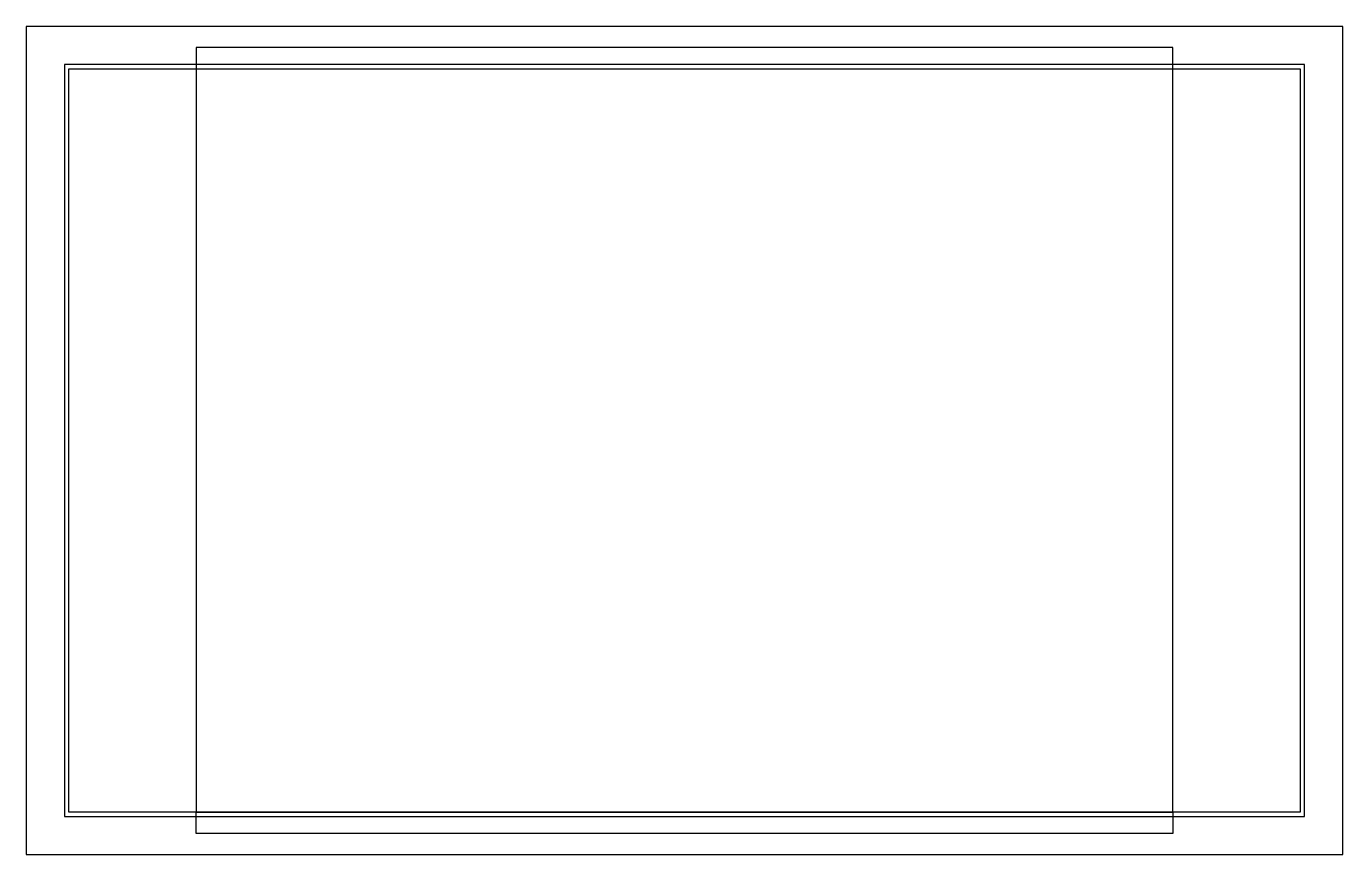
# Model space of a CAD drawing. Header units: millimetres. Extents: x 4 to 66, y -37 to 2.
import ezdxf

# ---------------------------------------------------------------- set-up
doc = ezdxf.new("R2010")
doc.units = ezdxf.units.MM
doc.layers.get('0').update_dxf_attribs({"linetype": 'CONTINUOUS'})

msp = doc.modelspace()

# ---------------------------------------------------------------- linework, layer by layer
for p, q in [((58, 1), (12, 1)), ((12, 1), (12, 0)), ((58, 0), (58, 1)), ((6, 0), (64, 0)), ((6, -35), (6, 0)), ((6, 0), (12, 0)), ((6, -35), (6, 0)), ((6, 0), (64, 0)), ((6, -35), (6, 0)), ((12, 0), (12, -35)), ((12, 0), (58, 0)), ((58, 0), (64, 0)), ((58, -35), (58, 0)), ((64, 0), (64, -35)), ((64, 0), (64, -35)), ((64, 0), (64, -35)), ((64, -35), (6, -35)), ((12, -35), (6, -35)), ((64, -35), (6, -35)), ((12, -35), (58, -35)), ((12, -36), (12, -35)), ((64, -35), (58, -35)), ((58, -35), (58, -36)), ((58, -36), (12, -36))]:
    msp.add_line(p, q)
for points in [[(4, -37), (66, -37), (66, 2), (4, 2)], [(64.2, 0.2), (5.8, 0.2), (5.8, -35.2), (64.2, -35.2)]]:
    msp.add_lwpolyline(points, close=True)

doc.saveas('drawing.dxf')
